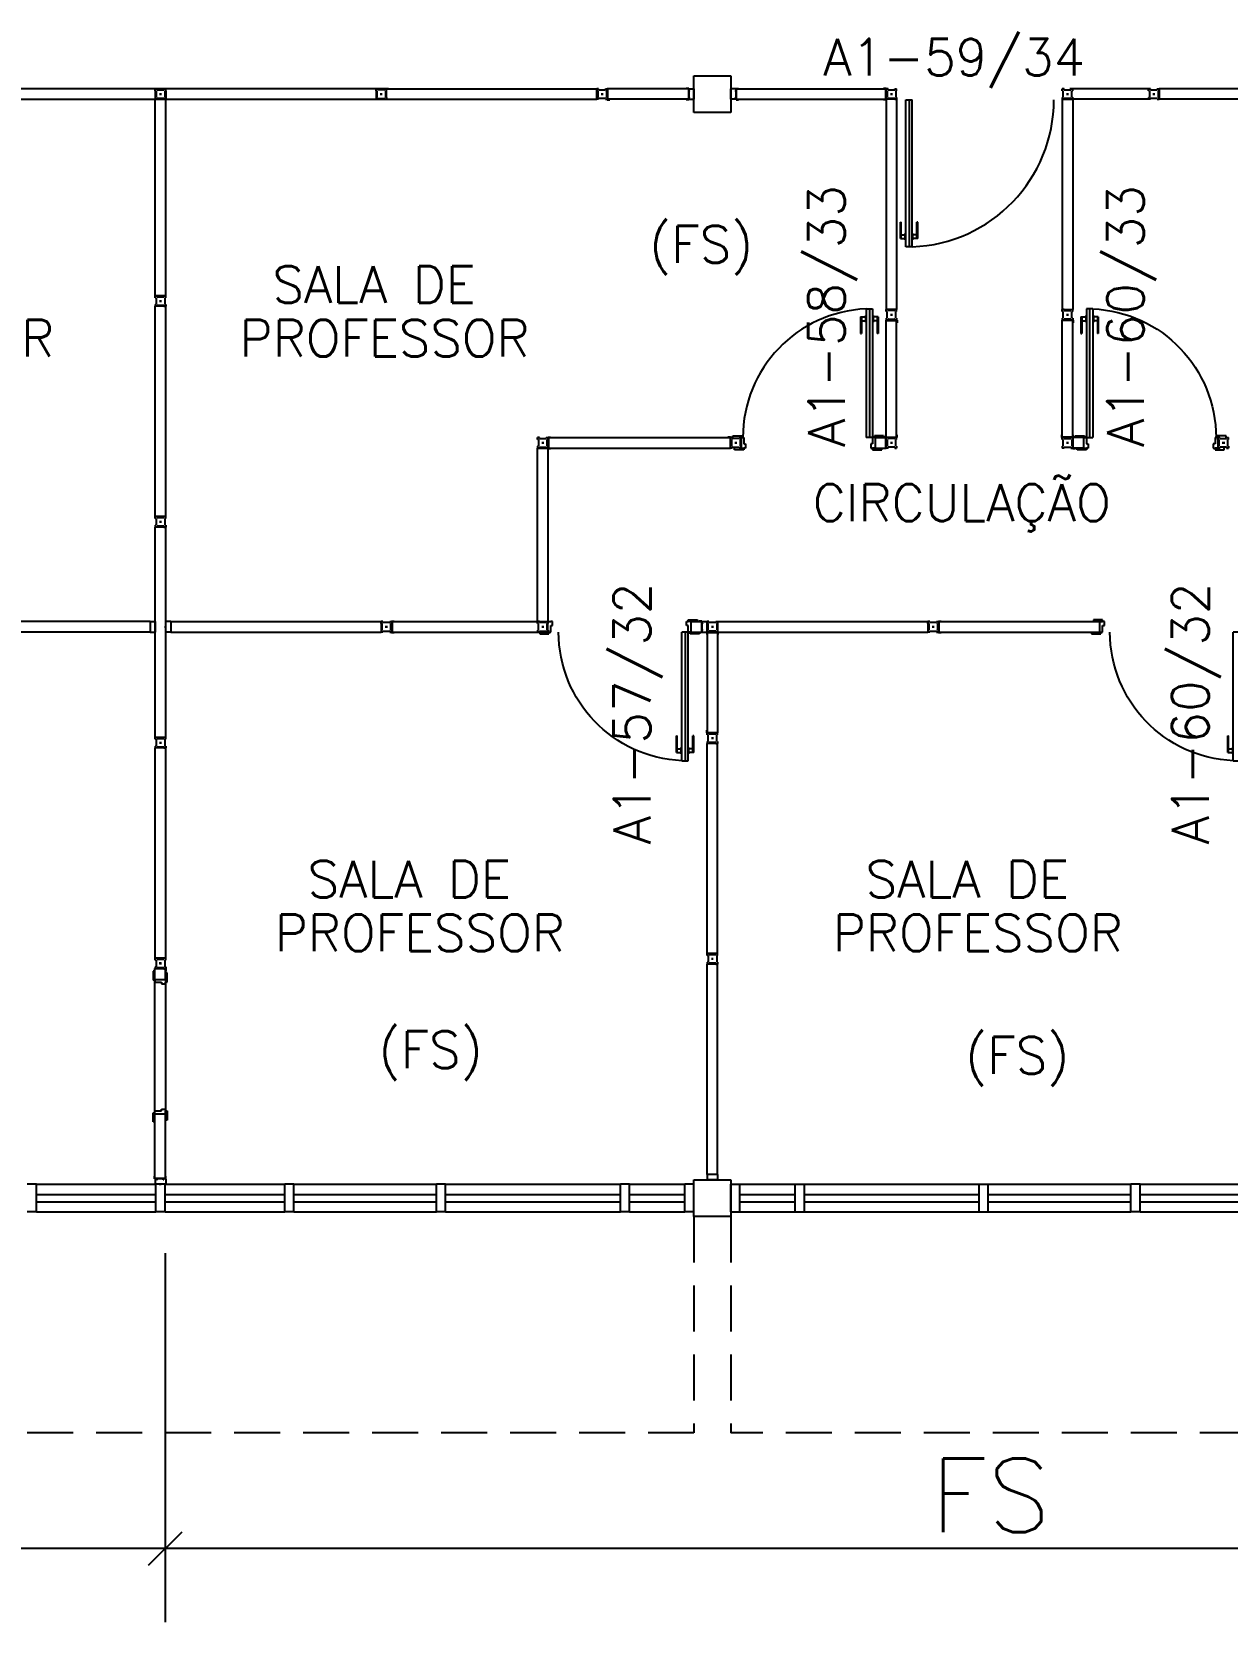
# Model space of a CAD drawing. Header units: millimetres. Extents: x 4436 to 4619, y 1272 to 1428.
# Drawn here: x 4489.32 to 4495.82, y 1297.49 to 1306.14 of the extents above; entities that cross this region are included whole.
import ezdxf

# ---------------------------------------------------------------- set-up
doc = ezdxf.new("R2010")
doc.units = ezdxf.units.MM
doc.linetypes.add('HIDDEN', pattern=[0.375, 0.25, -0.125])
for name, color, linetype in [('ALV', 2, 'Continuous'), ('DIV', 2, 'Continuous'), ('DIV2', 2, 'Continuous'), ('DIVC', 2, 'Continuous'), ('ENDEREÇO', 2, 'Continuous'), ('ESTR', 3, 'Continuous'), ('JANELA', 1, 'Continuous'), ('MACANETA', 2, 'Continuous'), ('PORTA', 2, 'Continuous'), ('PROJ', 1, 'HIDDEN'), ('TEXTO', 2, 'Continuous'), ('TXT CENTRO DE CUSTO', 2, 'Continuous')]:
    doc.layers.add(name, color=color, linetype=linetype)
doc.styles.add('1-200', font='simplex.shx', dxfattribs={"height": 0.4})
doc.styles.add('UNB1-100', font='simplex.shx', dxfattribs={"height": 0.2})
doc.dimstyles.new('1-200', dxfattribs={"dimtxt": 0.4, "dimasz": 0.18, "dimexe": 0.4, "dimexo": 0.2, "dimgap": 0.09, "dimtad": 1, "dimdec": 4, "dimzin": 0, "dimdsep": 46, "dimtxsty": '1-200', "dimblk": 'OBLIQUE', "dimcen": 0.09, "dimclrd": 1, "dimclre": 1, "dimclrt": 256, "dimadec": 0, "dimazin": 0, "dimtfac": 1, "dimtdec": 4, "dimtix": 1, "dimtofl": 0, "dimtmove": 0, "dimatfit": 3, "dimldrblk": 'OBLIQUE', "dimfxl": 0.18, "dimtolj": 1, "dimtzin": 0, "dimarcsym": 0})

# ---------------------------------------------------------------- blocks, each defined once
blk = doc.blocks.new('DOOR80')
at = {"layer": 'MACANETA', "color": 1}
for p, q in [((-0.015, -0.665), (-0.01, -0.665)), ((-0.015, -0.755), (-0.015, -0.665)), ((-0.01, -0.755), (-0.01, -0.665)), ((0.08, -0.665), (0.075, -0.665)), ((0.075, -0.755), (0.075, -0.665)), ((0.08, -0.755), (0.08, -0.665)), ((-0.015, -0.755), (0.012, -0.755)), ((-0.01, -0.735), (0.012, -0.735)), ((0.012, -0.7625), (0.012, -0.7275)), ((0.012, -0.7275), (0.015, -0.7275)), ((0.012, -0.7625), (0.015, -0.7625)), ((0.053, -0.7275), (0.05, -0.7275)), ((0.053, -0.7625), (0.05, -0.7625)), ((0.053, -0.7625), (0.053, -0.7275)), ((0.075, -0.735), (0.053, -0.735)), ((0.08, -0.755), (0.053, -0.755))]:
    blk.add_line(p, q, dxfattribs=at)
at = {"layer": 'PORTA'}
for p, q in [((0.015, -0.8), (0.015, 0)), ((0.015, 0), (0.05, 0)), ((0.05, -0.8), (0.05, 0)), ((0.05, -0.8), (0.015, -0.8))]:
    blk.add_line(p, q, dxfattribs=at)
at = {"layer": 'PORTA', "color": 1}
blk.add_arc((0.02, 0), 0.8, 272.14911, 0, dxfattribs=at)
blk = doc.blocks.new('DIV123')
for p, q in [((0.0051, 1.125), (-0.0051, 1.125)), ((0, 1.1199), (0, 1.1301)), ((-0.0285, 0.0285), (-0.0285, 1.0965)), ((0.0285, 1.0965), (-0.0285, 1.0965)), ((0.0285, 0.0285), (0.0285, 1.0965)), ((0.0285, 0.0285), (-0.0285, 0.0285)), ((0.0051, 0), (-0.0051, 0)), ((0, -0.0051), (0, 0.0051))]:
    blk.add_line(p, q)
blk = doc.blocks.new('DIV12')
for p, q in [((-0.0051, 0), (0.0051, 0)), ((0, -0.0051), (0, 0.0051)), ((0.0285, 0.0285), (1.1715, 0.0285)), ((0.0285, -0.0285), (0.0285, 0.0285)), ((1.1715, -0.0285), (1.1715, 0.0285)), ((1.1949, 0), (1.2051, 0)), ((1.2, -0.0051), (1.2, 0.0051)), ((0.0285, -0.0285), (1.1715, -0.0285))]:
    blk.add_line(p, q)
blk = doc.blocks.new('DOOR70')
at = {"layer": 'MACANETA', "color": 1}
for p, q in [((-0.015, -0.565), (-0.01, -0.565)), ((-0.015, -0.655), (-0.015, -0.565)), ((-0.01, -0.655), (-0.01, -0.565)), ((0.08, -0.565), (0.075, -0.565)), ((0.075, -0.655), (0.075, -0.565)), ((0.08, -0.655), (0.08, -0.565)), ((-0.015, -0.655), (0.012, -0.655)), ((-0.01, -0.635), (0.012, -0.635)), ((0.012, -0.6625), (0.012, -0.6275)), ((0.012, -0.6275), (0.015, -0.6275)), ((0.012, -0.6625), (0.015, -0.6625)), ((0.053, -0.6275), (0.05, -0.6275)), ((0.053, -0.6625), (0.05, -0.6625)), ((0.053, -0.6625), (0.053, -0.6275)), ((0.075, -0.635), (0.053, -0.635)), ((0.08, -0.655), (0.053, -0.655))]:
    blk.add_line(p, q, dxfattribs=at)
at = {"layer": 'PORTA'}
for p, q in [((0.015, -0.7), (0.015, 0)), ((0.015, 0), (0.05, 0)), ((0.05, -0.7), (0.05, 0)), ((0.05, -0.7), (0.015, -0.7))]:
    blk.add_line(p, q, dxfattribs=at)
at = {"layer": 'PORTA', "color": 1}
blk.add_arc((0.02, 0), 0.7, 272.4563, 0, dxfattribs=at)
blk = doc.blocks.new('IMTT')
for p, q in [((-0.0049, 0), (0.0049, 0)), ((0.0285, 0.0285), (0, 0.0285)), ((0, -0.0285), (0, 0.0285)), ((0.0285, -0.0285), (0, -0.0285))]:
    blk.add_line(p, q)
blk = doc.blocks.new('MTT')
for p, q in [((-0.0285, 0.0185), (-0.0285, 0.0285)), ((-0.0185, 0.0285), (-0.0285, 0.0285)), ((-0.0235, 0.0185), (-0.0285, 0.0185)), ((-0.0235, 0.0185), (-0.0235, -0.0185)), ((-0.0185, 0.0235), (-0.0185, 0.0285)), ((-0.0185, 0.0235), (0.0185, 0.0235)), ((-0.0049, 0), (0.0049, 0)), ((0, -0.0049), (0, 0.0049)), ((0.0185, 0.0235), (0.0185, 0.0285)), ((0.0185, 0.0285), (0.0285, 0.0285)), ((0.0235, 0.0185), (0.0285, 0.0185)), ((0.0235, 0.0185), (0.0235, -0.0185)), ((0.0285, 0.0185), (0.0285, 0.0285)), ((-0.0285, -0.0185), (-0.0235, -0.0185)), ((-0.0285, -0.0185), (-0.0285, -0.0285)), ((-0.0185, -0.0285), (-0.0285, -0.0285)), ((0.0185, -0.0235), (-0.0185, -0.0235)), ((-0.0185, -0.0235), (-0.0185, -0.0285)), ((0.0185, -0.0235), (0.0185, -0.0285)), ((0.0185, -0.0285), (0.0285, -0.0285)), ((0.0285, -0.0185), (0.0235, -0.0185)), ((0.0285, -0.0185), (0.0285, -0.0285))]:
    blk.add_line(p, q)
blk = doc.blocks.new('DIV10')
for p, q in [((-0.0051, 0), (0.0051, 0)), ((0, -0.0051), (0, 0.0051)), ((0.0285, 0.0285), (0.9715, 0.0285)), ((0.0285, -0.0285), (0.0285, 0.0285)), ((0.9715, -0.0285), (0.9715, 0.0285)), ((0.9949, 0), (1.0051, 0)), ((1, -0.0051), (1, 0.0051)), ((0.0285, -0.0285), (0.9715, -0.0285))]:
    blk.add_line(p, q)
blk = doc.blocks.new('DIV6')
for p, q in [((0.0051, 0), (-0.0051, 0)), ((0, 0.0051), (0, -0.0051)), ((0.5715, 0.0285), (0.0285, 0.0285)), ((0.0285, 0.0285), (0.0285, -0.0285)), ((0.5715, 0.0285), (0.5715, -0.0285)), ((0.5949, 0), (0.6051, 0)), ((0.6, 0.0051), (0.6, -0.0051)), ((0.5715, -0.0285), (0.0285, -0.0285))]:
    blk.add_line(p, q)
blk = doc.blocks.new('_Oblique')
at = {"color": 0, "linetype": 'ByBlock', "lineweight": -2}
blk.add_line((-0.5, -0.5), (0.5, 0.5), dxfattribs=at)
blk = doc.blocks.new('*D65')
at = {"layer": 'DEFPOINTS', "color": 0, "transparency": 16777216}
for p in [(4490.0494, 1299.6984), (4499.0244, 1299.6984), (4490.0494, 1297.8937)]:
    blk.add_point(p, dxfattribs=at)
at = {"layer": 'TXT CENTRO DE CUSTO', "color": 1, "lineweight": -2, "transparency": 16777216}
for p, q in [((4490.0494, 1299.4984), (4490.0494, 1297.4937)), ((4499.0244, 1299.4984), (4499.0244, 1297.4937)), ((4499.0244, 1297.8937), (4490.0494, 1297.8937))]:
    blk.add_line(p, q, dxfattribs=at)
at = {"layer": 'TXT CENTRO DE CUSTO', "color": 1, "lineweight": -2, "transparency": 16777216, "xscale": 0.18, "yscale": 0.18, "zscale": 0.18, "rotation": 180}
blk.add_blockref('_Oblique', (4490.0494, 1297.8937), dxfattribs=at)
at = {"layer": 'TXT CENTRO DE CUSTO', "color": 1, "lineweight": -2, "transparency": 16777216, "xscale": 0.18, "yscale": 0.18, "zscale": 0.18}
blk.add_blockref('_Oblique', (4499.0244, 1297.8937), dxfattribs=at)
at = {"layer": 'TXT CENTRO DE CUSTO', "transparency": 16777216, "insert": (4494.5369, 1298.1837), "char_height": 0.4, "attachment_point": 5, "style": '1-200'}
blk.add_mtext('\\A1;FS', dxfattribs=at)
blk = doc.blocks.new('*D66')
at = {"layer": 'DEFPOINTS', "color": 0, "transparency": 16777216}
for p in [(4480.9244, 1299.6984), (4490.0494, 1299.6984), (4480.9244, 1297.8937)]:
    blk.add_point(p, dxfattribs=at)
at = {"layer": 'TXT CENTRO DE CUSTO', "color": 1, "lineweight": -2, "transparency": 16777216}
for p, q in [((4480.9244, 1299.4984), (4480.9244, 1297.4937)), ((4490.0494, 1299.4984), (4490.0494, 1297.4937)), ((4490.0494, 1297.8937), (4480.9244, 1297.8937))]:
    blk.add_line(p, q, dxfattribs=at)
at = {"layer": 'TXT CENTRO DE CUSTO', "color": 1, "lineweight": -2, "transparency": 16777216, "xscale": 0.18, "yscale": 0.18, "zscale": 0.18, "rotation": 180}
blk.add_blockref('_Oblique', (4480.9244, 1297.8937), dxfattribs=at)
at = {"layer": 'TXT CENTRO DE CUSTO', "color": 1, "lineweight": -2, "transparency": 16777216, "xscale": 0.18, "yscale": 0.18, "zscale": 0.18}
blk.add_blockref('_Oblique', (4490.0494, 1297.8937), dxfattribs=at)
at = {"layer": 'TXT CENTRO DE CUSTO', "transparency": 16777216, "insert": (4485.4869, 1298.1837), "char_height": 0.4, "attachment_point": 5, "style": '1-200'}
blk.add_mtext('\\A1;FM', dxfattribs=at)

msp = doc.modelspace()

# ---------------------------------------------------------------- linework, layer by layer
at = {"layer": 'ALV'}
for p, q in [((4489.34941, 1299.87345), (4489.29941, 1299.87345)), ((4489.34941, 1299.72345), (4489.34941, 1299.87345)), ((4490.04941, 1299.87345), (4489.99941, 1299.87345)), ((4489.99941, 1299.72345), (4489.99941, 1299.87345)), ((4490.04941, 1299.72345), (4490.04941, 1299.87345)), ((4490.69941, 1299.72345), (4490.69941, 1299.87345)), ((4490.74941, 1299.87345), (4490.69941, 1299.87345)), ((4490.74941, 1299.72345), (4490.74941, 1299.87345)), ((4491.52441, 1299.72345), (4491.52441, 1299.87345)), ((4491.57441, 1299.87345), (4491.52441, 1299.87345)), ((4491.57441, 1299.72345), (4491.57441, 1299.87345)), ((4492.57441, 1299.87345), (4492.52441, 1299.87345)), ((4492.52441, 1299.72345), (4492.52441, 1299.87345)), ((4492.57441, 1299.72345), (4492.57441, 1299.87345)), ((4492.92441, 1299.87345), (4492.87441, 1299.87345)), ((4492.87441, 1299.72345), (4492.87441, 1299.87345)), ((4492.92441, 1299.72345), (4492.92441, 1299.87345)), ((4493.12441, 1299.72345), (4493.12441, 1299.87345)), ((4493.12441, 1299.87345), (4493.17441, 1299.87345)), ((4493.17441, 1299.72345), (4493.17441, 1299.87345)), ((4493.47441, 1299.72345), (4493.47441, 1299.87345)), ((4493.47441, 1299.87345), (4493.52441, 1299.87345)), ((4493.52441, 1299.72345), (4493.52441, 1299.87345)), ((4494.47441, 1299.87345), (4494.52441, 1299.87345)), ((4494.47441, 1299.72345), (4494.47441, 1299.87345)), ((4494.52441, 1299.72345), (4494.52441, 1299.87345)), ((4495.29941, 1299.72345), (4495.29941, 1299.87345)), ((4495.34941, 1299.87345), (4495.29941, 1299.87345)), ((4495.34941, 1299.72345), (4495.34941, 1299.87345)), ((4489.34941, 1299.72345), (4489.29941, 1299.72345)), ((4490.04941, 1299.72345), (4489.99941, 1299.72345)), ((4490.74941, 1299.72345), (4490.69941, 1299.72345)), ((4491.57441, 1299.72345), (4491.52441, 1299.72345)), ((4492.57441, 1299.72345), (4492.52441, 1299.72345)), ((4492.92441, 1299.72345), (4492.87441, 1299.72345)), ((4493.12441, 1299.72345), (4493.17441, 1299.72345)), ((4493.47441, 1299.72345), (4493.52441, 1299.72345)), ((4494.47441, 1299.72345), (4494.52441, 1299.72345)), ((4495.34941, 1299.72345), (4495.29941, 1299.72345))]:
    msp.add_line(p, q, dxfattribs=at)
at = {"layer": 'DIV'}
for p, q in [((4494.09378, 1305.76795), (4494.09378, 1304.96794)), ((4493.87774, 1304.63197), (4493.87774, 1303.93197)), ((4495.07498, 1304.63197), (4495.07498, 1303.93197)), ((4492.87603, 1302.87495), (4492.87603, 1302.17494)), ((4490.02744, 1299.87467), (4490.01724, 1299.87467)), ((4490.02234, 1299.86957), (4490.02234, 1299.87977))]:
    msp.add_line(p, q, dxfattribs=at)
at = {"layer": 'DIV2'}
for p, q in [((4488.78153, 1305.82895), (4491.26351, 1305.82895)), ((4489.99591, 1305.81695), (4489.99591, 1305.77995)), ((4490.05291, 1305.81695), (4490.05291, 1305.77995)), ((4491.19591, 1305.81695), (4491.19591, 1305.77995)), ((4492.44791, 1305.81495), (4492.44791, 1305.81695)), ((4492.44791, 1305.81695), (4492.45291, 1305.81695)), ((4492.45291, 1305.82895), (4492.45291, 1305.81695)), ((4492.45291, 1305.82895), (4492.4673, 1305.82895)), ((4492.89391, 1305.82695), (4492.45491, 1305.82695)), ((4492.45491, 1305.82695), (4492.45491, 1305.76995)), ((4492.4673, 1305.82695), (4492.4673, 1305.82895)), ((4492.88153, 1305.82695), (4492.88153, 1305.82895)), ((4492.89591, 1305.82895), (4492.88153, 1305.82895)), ((4492.89391, 1305.82695), (4492.89391, 1305.76995)), ((4492.89591, 1305.82895), (4492.89591, 1305.81695)), ((4492.90091, 1305.81695), (4492.89591, 1305.81695)), ((4492.90091, 1305.81495), (4492.90091, 1305.81695)), ((4493.14791, 1305.81695), (4493.15291, 1305.81695)), ((4493.14791, 1305.81695), (4493.14791, 1305.81495)), ((4493.15291, 1305.82895), (4493.1673, 1305.82895)), ((4493.15291, 1305.81695), (4493.15291, 1305.82895)), ((4493.15491, 1305.76995), (4493.15491, 1305.82695)), ((4493.15491, 1305.82695), (4493.96691, 1305.82695)), ((4493.1673, 1305.82895), (4493.1673, 1305.82695)), ((4493.96891, 1305.82895), (4493.95453, 1305.82895)), ((4493.95453, 1305.82895), (4493.95453, 1305.82695)), ((4493.96691, 1305.76995), (4493.96691, 1305.82695)), ((4493.96891, 1305.81695), (4493.96891, 1305.82895)), ((4493.97391, 1305.81695), (4493.96891, 1305.81695)), ((4493.97391, 1305.81695), (4493.97391, 1305.81495)), ((4495.39591, 1305.82695), (4494.96763, 1305.82695)), ((4488.79391, 1305.76995), (4491.30036, 1305.76995)), ((4490.02951, 1305.79845), (4490.01931, 1305.79845)), ((4490.02441, 1305.80355), (4490.02441, 1305.79335)), ((4491.22951, 1305.79845), (4491.21931, 1305.79845)), ((4491.22441, 1305.80355), (4491.22441, 1305.79335)), ((4492.42951, 1305.79845), (4492.41931, 1305.79845)), ((4492.42441, 1305.80355), (4492.42441, 1305.79335)), ((4492.44791, 1305.81495), (4492.45291, 1305.81495)), ((4492.44791, 1305.77995), (4492.44791, 1305.78195)), ((4492.44791, 1305.78195), (4492.45291, 1305.78195)), ((4492.44791, 1305.77995), (4492.45291, 1305.77995)), ((4492.45291, 1305.81495), (4492.45291, 1305.78195)), ((4492.45291, 1305.77995), (4492.45291, 1305.76795)), ((4492.45291, 1305.76795), (4492.4673, 1305.76795)), ((4492.89391, 1305.76995), (4492.45491, 1305.76995)), ((4492.4673, 1305.76795), (4492.4673, 1305.76995)), ((4492.88153, 1305.76795), (4492.88153, 1305.76995)), ((4492.89591, 1305.76795), (4492.88153, 1305.76795)), ((4492.89591, 1305.81495), (4492.89591, 1305.78195)), ((4492.90091, 1305.81495), (4492.89591, 1305.81495)), ((4492.90091, 1305.78195), (4492.89591, 1305.78195)), ((4492.89591, 1305.77995), (4492.89591, 1305.76795)), ((4492.90091, 1305.77995), (4492.89591, 1305.77995)), ((4492.90091, 1305.77995), (4492.90091, 1305.78195)), ((4492.91931, 1305.79845), (4492.92951, 1305.79845)), ((4492.92441, 1305.80355), (4492.92441, 1305.79335)), ((4493.11931, 1305.79845), (4493.12951, 1305.79845)), ((4493.12441, 1305.79335), (4493.12441, 1305.80355)), ((4493.14791, 1305.81495), (4493.15291, 1305.81495)), ((4493.14791, 1305.78195), (4493.15291, 1305.78195)), ((4493.14791, 1305.78195), (4493.14791, 1305.77995)), ((4493.14791, 1305.77995), (4493.15291, 1305.77995)), ((4493.15291, 1305.78195), (4493.15291, 1305.81495)), ((4493.15291, 1305.76795), (4493.15291, 1305.77995)), ((4493.15291, 1305.76795), (4493.1673, 1305.76795)), ((4493.15491, 1305.76995), (4493.96691, 1305.76995)), ((4493.1673, 1305.76995), (4493.1673, 1305.76795)), ((4493.95453, 1305.76995), (4493.95453, 1305.76795)), ((4493.96891, 1305.76795), (4493.95453, 1305.76795)), ((4493.96891, 1305.78195), (4493.96891, 1305.81495)), ((4493.97391, 1305.81495), (4493.96891, 1305.81495)), ((4493.97391, 1305.78195), (4493.96891, 1305.78195)), ((4493.96891, 1305.76795), (4493.96891, 1305.77995)), ((4493.97391, 1305.77995), (4493.96891, 1305.77995)), ((4493.97391, 1305.78195), (4493.97391, 1305.77995)), ((4493.99231, 1305.79845), (4494.00251, 1305.79845)), ((4493.99231, 1305.79845), (4494.00251, 1305.79845)), ((4493.99741, 1305.79335), (4493.99741, 1305.80355)), ((4493.99741, 1305.79335), (4493.99741, 1305.80355)), ((4495.39591, 1305.76995), (4494.97174, 1305.76995)), ((4493.96724, 1304.56995), (4493.97924, 1304.56995)), ((4493.96724, 1304.56995), (4493.96724, 1304.55557)), ((4493.96924, 1304.55557), (4493.96724, 1304.55557)), ((4493.96924, 1303.93395), (4493.96924, 1304.56795)), ((4493.96924, 1304.56795), (4494.02624, 1304.56795)), ((4493.98124, 1304.57495), (4493.97924, 1304.57495)), ((4493.97924, 1304.57495), (4493.97924, 1304.56995)), ((4493.98124, 1304.57495), (4493.98124, 1304.56995)), ((4493.98124, 1304.56995), (4494.01424, 1304.56995)), ((4493.99264, 1304.59845), (4494.00284, 1304.59845)), ((4493.99774, 1304.59335), (4493.99774, 1304.60355)), ((4494.01624, 1304.57495), (4494.01424, 1304.57495)), ((4494.01424, 1304.57495), (4494.01424, 1304.56995)), ((4494.01624, 1304.57495), (4494.01624, 1304.56995)), ((4494.01624, 1304.56995), (4494.02824, 1304.56995)), ((4494.02624, 1303.93395), (4494.02624, 1304.56795)), ((4494.02824, 1304.55557), (4494.02624, 1304.55557)), ((4494.02824, 1304.56995), (4494.02824, 1304.55557)), ((4494.92448, 1304.56995), (4494.92448, 1304.55557)), ((4494.93648, 1304.56995), (4494.92448, 1304.56995)), ((4494.92448, 1304.55557), (4494.92648, 1304.55557)), ((4494.92648, 1303.93395), (4494.92648, 1304.56795)), ((4494.98348, 1304.56795), (4494.92648, 1304.56795)), ((4494.93648, 1304.57495), (4494.93648, 1304.56995)), ((4494.93648, 1304.57495), (4494.93848, 1304.57495)), ((4494.93848, 1304.57495), (4494.93848, 1304.56995)), ((4494.97148, 1304.56995), (4494.93848, 1304.56995)), ((4494.96008, 1304.59845), (4494.94988, 1304.59845)), ((4494.95498, 1304.59335), (4494.95498, 1304.60355)), ((4494.97148, 1304.57495), (4494.97148, 1304.56995)), ((4494.97148, 1304.57495), (4494.97348, 1304.57495)), ((4494.97348, 1304.57495), (4494.97348, 1304.56995)), ((4494.98548, 1304.56995), (4494.97348, 1304.56995)), ((4494.98348, 1303.93395), (4494.98348, 1304.56795)), ((4494.98348, 1304.55557), (4494.98548, 1304.55557)), ((4494.98548, 1304.56995), (4494.98548, 1304.55557)), ((4492.12579, 1303.91997), (4492.12579, 1303.92197)), ((4492.12579, 1303.92197), (4492.13079, 1303.92197)), ((4492.12579, 1303.91997), (4492.13079, 1303.91997)), ((4492.13079, 1303.93397), (4492.13079, 1303.92197)), ((4492.13079, 1303.93397), (4492.14517, 1303.93397)), ((4492.13079, 1303.91997), (4492.13079, 1303.88697)), ((4492.13279, 1303.93197), (4493.12079, 1303.93197)), ((4492.13279, 1303.93197), (4492.13279, 1303.87497)), ((4492.14517, 1303.93197), (4492.14517, 1303.93397)), ((4493.1084, 1303.93197), (4493.1084, 1303.93397)), ((4493.12279, 1303.93397), (4493.1084, 1303.93397)), ((4493.12079, 1303.93197), (4493.12079, 1303.87497)), ((4493.12279, 1303.93397), (4493.12279, 1303.92197)), ((4493.12779, 1303.92197), (4493.12279, 1303.92197)), ((4493.12279, 1303.91997), (4493.12279, 1303.88697)), ((4493.12779, 1303.91997), (4493.12279, 1303.91997)), ((4493.12779, 1303.91997), (4493.12779, 1303.92197)), ((4493.13524, 1303.94197), (4493.18524, 1303.94197)), ((4493.13524, 1303.93197), (4493.13524, 1303.94197)), ((4493.18024, 1303.93197), (4493.18024, 1303.87497)), ((4493.18024, 1303.93197), (4493.18524, 1303.93197)), ((4493.18524, 1303.94197), (4493.18524, 1303.93197)), ((4493.18524, 1303.93197), (4493.19524, 1303.93197)), ((4493.19524, 1303.93197), (4493.19524, 1303.89697)), ((4493.89524, 1303.93197), (4493.89524, 1303.89697)), ((4493.90524, 1303.93197), (4493.89524, 1303.93197)), ((4493.95524, 1303.94197), (4493.90524, 1303.94197)), ((4493.90524, 1303.94197), (4493.90524, 1303.93197)), ((4493.91024, 1303.93197), (4493.90524, 1303.93197)), ((4493.91024, 1303.93197), (4493.91024, 1303.87497)), ((4493.91024, 1303.93197), (4493.96724, 1303.93197)), ((4493.96924, 1303.93397), (4493.95485, 1303.93397)), ((4493.95485, 1303.93397), (4493.95485, 1303.93197)), ((4493.95524, 1303.93197), (4493.95524, 1303.94197)), ((4493.96924, 1303.94633), (4493.96724, 1303.94633)), ((4493.96724, 1303.93195), (4493.96724, 1303.94633)), ((4493.96724, 1303.87497), (4493.96724, 1303.93197)), ((4493.96724, 1303.93195), (4493.97924, 1303.93195)), ((4493.96924, 1303.92197), (4493.96924, 1303.93397)), ((4493.96924, 1303.93395), (4494.02624, 1303.93395)), ((4493.97424, 1303.92197), (4493.96924, 1303.92197)), ((4493.96924, 1303.88697), (4493.96924, 1303.91997)), ((4493.97424, 1303.91997), (4493.96924, 1303.91997)), ((4493.97424, 1303.92197), (4493.97424, 1303.91997)), ((4493.97924, 1303.92695), (4493.97924, 1303.93195)), ((4493.98124, 1303.92695), (4493.97924, 1303.92695)), ((4493.98124, 1303.92695), (4493.98124, 1303.93195)), ((4493.98124, 1303.93195), (4494.01424, 1303.93195)), ((4494.01424, 1303.92695), (4494.01424, 1303.93195)), ((4494.01624, 1303.92695), (4494.01424, 1303.92695)), ((4494.01624, 1303.92695), (4494.01624, 1303.93195)), ((4494.01624, 1303.93195), (4494.02824, 1303.93195)), ((4494.02824, 1303.94633), (4494.02624, 1303.94633)), ((4494.02824, 1303.93195), (4494.02824, 1303.94633)), ((4494.92448, 1303.94633), (4494.92648, 1303.94633)), ((4494.92448, 1303.93195), (4494.92448, 1303.94633)), ((4494.93648, 1303.93195), (4494.92448, 1303.93195)), ((4494.98348, 1303.93395), (4494.92648, 1303.93395)), ((4494.93648, 1303.92695), (4494.93648, 1303.93195)), ((4494.93648, 1303.92695), (4494.93848, 1303.92695)), ((4494.97148, 1303.93195), (4494.93848, 1303.93195)), ((4494.93848, 1303.92695), (4494.93848, 1303.93195)), ((4494.97148, 1303.92695), (4494.97148, 1303.93195)), ((4494.97148, 1303.92695), (4494.97348, 1303.92695)), ((4494.98548, 1303.93195), (4494.97348, 1303.93195)), ((4494.97348, 1303.92695), (4494.97348, 1303.93195)), ((4494.97848, 1303.92197), (4494.98348, 1303.92197)), ((4494.97848, 1303.92197), (4494.97848, 1303.91997)), ((4494.97848, 1303.91997), (4494.98348, 1303.91997)), ((4494.98348, 1303.94633), (4494.98548, 1303.94633)), ((4494.98348, 1303.93397), (4494.99786, 1303.93397)), ((4494.98348, 1303.92197), (4494.98348, 1303.93397)), ((4494.98348, 1303.88697), (4494.98348, 1303.91997)), ((4494.98548, 1303.93195), (4494.98548, 1303.94633)), ((4495.04248, 1303.93197), (4494.98548, 1303.93197)), ((4494.98548, 1303.87497), (4494.98548, 1303.93197)), ((4494.99748, 1303.94197), (4495.04748, 1303.94197)), ((4494.99748, 1303.93197), (4494.99748, 1303.94197)), ((4494.99786, 1303.93397), (4494.99786, 1303.93197)), ((4495.04248, 1303.93197), (4495.04748, 1303.93197)), ((4495.04248, 1303.93197), (4495.04248, 1303.87497)), ((4495.04748, 1303.94197), (4495.04748, 1303.93197)), ((4495.04748, 1303.93197), (4495.05748, 1303.93197)), ((4495.05748, 1303.93197), (4495.05748, 1303.89697)), ((4495.75748, 1303.93197), (4495.75748, 1303.89697)), ((4495.76748, 1303.93197), (4495.75748, 1303.93197)), ((4495.81748, 1303.94197), (4495.76748, 1303.94197)), ((4495.76748, 1303.94197), (4495.76748, 1303.93197)), ((4495.77248, 1303.93197), (4495.76748, 1303.93197)), ((4495.77248, 1303.93197), (4495.77248, 1303.87497)), ((4495.81748, 1303.93197), (4495.81748, 1303.94197)), ((4492.09719, 1303.90347), (4492.10739, 1303.90347)), ((4492.10229, 1303.90857), (4492.10229, 1303.89837)), ((4492.12579, 1303.88497), (4492.12579, 1303.88697)), ((4492.12579, 1303.88697), (4492.13079, 1303.88697)), ((4492.12579, 1303.88497), (4492.13079, 1303.88497)), ((4492.13079, 1303.88497), (4492.13079, 1303.87297)), ((4492.13079, 1303.87297), (4492.14517, 1303.87297)), ((4492.13279, 1303.87497), (4493.12079, 1303.87497)), ((4492.14517, 1303.87297), (4492.14517, 1303.87497)), ((4493.1084, 1303.87297), (4493.1084, 1303.87497)), ((4493.12279, 1303.87297), (4493.1084, 1303.87297)), ((4493.12779, 1303.88697), (4493.12279, 1303.88697)), ((4493.12279, 1303.88497), (4493.12279, 1303.87297)), ((4493.12779, 1303.88497), (4493.12279, 1303.88497)), ((4493.12779, 1303.88497), (4493.12779, 1303.88697)), ((4493.14524, 1303.86497), (4493.14524, 1303.87497)), ((4493.19524, 1303.86497), (4493.14524, 1303.86497)), ((4493.14619, 1303.90347), (4493.15639, 1303.90347)), ((4493.15129, 1303.90857), (4493.15129, 1303.89837)), ((4493.18024, 1303.87497), (4493.19524, 1303.87497)), ((4493.19524, 1303.89697), (4493.20524, 1303.89697)), ((4493.20524, 1303.87497), (4493.19524, 1303.87497)), ((4493.19524, 1303.87497), (4493.19524, 1303.86497)), ((4493.20524, 1303.89697), (4493.20524, 1303.87497)), ((4493.89524, 1303.89697), (4493.88524, 1303.89697)), ((4493.88524, 1303.89697), (4493.88524, 1303.87497)), ((4493.88524, 1303.87497), (4493.89524, 1303.87497)), ((4493.89524, 1303.87497), (4493.89524, 1303.86497)), ((4493.91024, 1303.87497), (4493.89524, 1303.87497)), ((4493.89524, 1303.86497), (4493.94524, 1303.86497)), ((4493.91024, 1303.87497), (4493.96724, 1303.87497)), ((4493.94524, 1303.86497), (4493.94524, 1303.87497)), ((4493.95485, 1303.87497), (4493.95485, 1303.87297)), ((4493.96924, 1303.87297), (4493.95485, 1303.87297)), ((4493.97424, 1303.88697), (4493.96924, 1303.88697)), ((4493.96924, 1303.87297), (4493.96924, 1303.88497)), ((4493.97424, 1303.88497), (4493.96924, 1303.88497)), ((4493.97424, 1303.88697), (4493.97424, 1303.88497)), ((4493.99264, 1303.90347), (4494.00284, 1303.90347)), ((4493.99264, 1303.90345), (4494.00284, 1303.90345)), ((4493.99774, 1303.89837), (4493.99774, 1303.90857)), ((4493.99774, 1303.90855), (4493.99774, 1303.89835)), ((4494.96008, 1303.90347), (4494.94988, 1303.90347)), ((4494.96008, 1303.90345), (4494.94988, 1303.90345)), ((4494.95498, 1303.89837), (4494.95498, 1303.90857)), ((4494.95498, 1303.90855), (4494.95498, 1303.89835)), ((4494.97848, 1303.88697), (4494.98348, 1303.88697)), ((4494.97848, 1303.88697), (4494.97848, 1303.88497)), ((4494.97848, 1303.88497), (4494.98348, 1303.88497)), ((4494.98348, 1303.87297), (4494.98348, 1303.88497)), ((4494.98348, 1303.87297), (4494.99786, 1303.87297)), ((4495.04248, 1303.87497), (4494.98548, 1303.87497)), ((4494.99786, 1303.87497), (4494.99786, 1303.87297)), ((4495.00748, 1303.86497), (4495.00748, 1303.87497)), ((4495.05748, 1303.86497), (4495.00748, 1303.86497)), ((4495.04248, 1303.87497), (4495.05748, 1303.87497)), ((4495.05748, 1303.89697), (4495.06748, 1303.89697)), ((4495.05748, 1303.87497), (4495.05748, 1303.86497)), ((4495.06748, 1303.87497), (4495.05748, 1303.87497)), ((4495.06748, 1303.89697), (4495.06748, 1303.87497)), ((4495.74748, 1303.89697), (4495.74748, 1303.87497)), ((4495.75748, 1303.89697), (4495.74748, 1303.89697)), ((4495.74748, 1303.87497), (4495.75748, 1303.87497)), ((4495.77248, 1303.87497), (4495.75748, 1303.87497)), ((4495.75748, 1303.87497), (4495.75748, 1303.86497)), ((4495.75748, 1303.86497), (4495.80748, 1303.86497)), ((4495.80036, 1303.90347), (4495.81056, 1303.90347)), ((4495.80546, 1303.90857), (4495.80546, 1303.89837)), ((4495.80748, 1303.86497), (4495.80748, 1303.87497)), ((4491.24712, 1302.90345), (4491.25732, 1302.90345)), ((4491.25222, 1302.90855), (4491.25222, 1302.89835)), ((4491.27572, 1302.91995), (4491.27572, 1302.92195)), ((4491.27572, 1302.92195), (4491.28072, 1302.92195)), ((4491.27572, 1302.91995), (4491.28072, 1302.91995)), ((4491.27572, 1302.88495), (4491.27572, 1302.88695)), ((4491.27572, 1302.88695), (4491.28072, 1302.88695)), ((4491.27572, 1302.88495), (4491.28072, 1302.88495)), ((4491.28072, 1302.93395), (4491.28072, 1302.92195)), ((4491.28072, 1302.93395), (4491.2951, 1302.93395)), ((4491.28072, 1302.91995), (4491.28072, 1302.88695)), ((4491.28072, 1302.88495), (4491.28072, 1302.87295)), ((4491.28272, 1302.93195), (4492.13072, 1302.93195)), ((4491.28272, 1302.93195), (4491.28272, 1302.87495)), ((4491.2951, 1302.93195), (4491.2951, 1302.93395)), ((4492.13072, 1302.87495), (4492.13072, 1302.93195)), ((4492.13072, 1302.93195), (4492.14572, 1302.93195)), ((4492.15572, 1302.93195), (4492.14572, 1302.93195)), ((4492.14572, 1302.87495), (4492.14572, 1302.90995)), ((4492.14572, 1302.90995), (4492.15572, 1302.90995)), ((4492.15572, 1302.90995), (4492.15572, 1302.93195)), ((4492.88353, 1302.90995), (4492.88353, 1302.93195)), ((4492.88353, 1302.93195), (4492.89353, 1302.93195)), ((4492.89353, 1302.90995), (4492.88353, 1302.90995)), ((4492.89353, 1302.93195), (4492.89353, 1302.94195)), ((4492.89353, 1302.94195), (4492.94353, 1302.94195)), ((4492.90853, 1302.93195), (4492.89353, 1302.93195)), ((4492.89353, 1302.87495), (4492.89353, 1302.90995)), ((4492.90853, 1302.87495), (4492.90853, 1302.93195)), ((4492.90853, 1302.93195), (4492.96553, 1302.93195)), ((4492.94353, 1302.94195), (4492.94353, 1302.93195)), ((4492.96753, 1302.93395), (4492.95315, 1302.93395)), ((4492.95315, 1302.93195), (4492.95315, 1302.93395)), ((4492.96553, 1302.93195), (4492.96553, 1302.87495)), ((4492.96753, 1302.93395), (4492.96753, 1302.92195)), ((4492.97253, 1302.92195), (4492.96753, 1302.92195)), ((4492.97253, 1302.91995), (4492.96753, 1302.91995)), ((4492.96753, 1302.91995), (4492.96753, 1302.88695)), ((4492.97253, 1302.88695), (4492.96753, 1302.88695)), ((4492.97253, 1302.88495), (4492.96753, 1302.88495)), ((4492.96753, 1302.88495), (4492.96753, 1302.87295)), ((4492.97253, 1302.91995), (4492.97253, 1302.92195)), ((4492.97253, 1302.88495), (4492.97253, 1302.88695)), ((4492.99093, 1302.90345), (4493.00113, 1302.90345)), ((4492.99603, 1302.90855), (4492.99603, 1302.89835)), ((4493.00791, 1302.87995), (4493.00591, 1302.87995)), ((4493.00591, 1302.87995), (4493.00591, 1302.87495)), ((4493.00791, 1302.87995), (4493.00791, 1302.87495)), ((4493.01931, 1302.90345), (4493.02951, 1302.90345)), ((4493.02441, 1302.89835), (4493.02441, 1302.90855)), ((4493.04291, 1302.87995), (4493.04091, 1302.87995)), ((4493.04091, 1302.87995), (4493.04091, 1302.87495)), ((4493.04291, 1302.87995), (4493.04291, 1302.87495)), ((4494.2198, 1302.90345), (4494.23, 1302.90345)), ((4494.2249, 1302.90855), (4494.2249, 1302.89835)), ((4494.2484, 1302.91995), (4494.2484, 1302.92195)), ((4494.2484, 1302.92195), (4494.2534, 1302.92195)), ((4494.2484, 1302.91995), (4494.2534, 1302.91995)), ((4494.2484, 1302.88495), (4494.2484, 1302.88695)), ((4494.2484, 1302.88695), (4494.2534, 1302.88695)), ((4494.2484, 1302.88495), (4494.2534, 1302.88495)), ((4494.2534, 1302.93395), (4494.2534, 1302.92195)), ((4494.2534, 1302.93395), (4494.26778, 1302.93395)), ((4494.2534, 1302.91995), (4494.2534, 1302.88695)), ((4494.2534, 1302.88495), (4494.2534, 1302.87295)), ((4494.2554, 1302.93195), (4495.13069, 1302.93195)), ((4494.2554, 1302.93195), (4494.2554, 1302.87495)), ((4494.26778, 1302.93195), (4494.26778, 1302.93395)), ((4495.09569, 1302.94195), (4495.09569, 1302.93195)), ((4495.14569, 1302.94195), (4495.09569, 1302.94195)), ((4495.13069, 1302.93195), (4495.14569, 1302.93195)), ((4495.13069, 1302.87495), (4495.13069, 1302.93195)), ((4495.14569, 1302.93195), (4495.14569, 1302.94195)), ((4495.15569, 1302.93195), (4495.14569, 1302.93195)), ((4495.14569, 1302.90995), (4495.15569, 1302.90995)), ((4495.14569, 1302.87495), (4495.14569, 1302.90995)), ((4495.15569, 1302.90995), (4495.15569, 1302.93195)), ((4491.28072, 1302.87295), (4491.2951, 1302.87295)), ((4491.28272, 1302.87495), (4492.13072, 1302.87495)), ((4491.2951, 1302.87295), (4491.2951, 1302.87495)), ((4492.08572, 1302.87495), (4492.08572, 1302.86495)), ((4492.08572, 1302.86495), (4492.13572, 1302.86495)), ((4492.13072, 1302.87495), (4492.13572, 1302.87495)), ((4492.13572, 1302.86495), (4492.13572, 1302.87495)), ((4492.13572, 1302.87495), (4492.14572, 1302.87495)), ((4492.90353, 1302.87495), (4492.89353, 1302.87495)), ((4492.90353, 1302.86495), (4492.90353, 1302.87495)), ((4492.90853, 1302.87495), (4492.90353, 1302.87495)), ((4492.95353, 1302.86495), (4492.90353, 1302.86495)), ((4492.90853, 1302.87495), (4492.96553, 1302.87495)), ((4492.95315, 1302.87295), (4492.95315, 1302.87495)), ((4492.96753, 1302.87295), (4492.95315, 1302.87295)), ((4492.95353, 1302.87495), (4492.95353, 1302.86495)), ((4492.99391, 1302.87495), (4493.00591, 1302.87495)), ((4492.99391, 1302.87495), (4492.99391, 1302.86057)), ((4492.99591, 1302.86057), (4492.99391, 1302.86057)), ((4492.99591, 1302.87295), (4492.99591, 1302.32895)), ((4492.99591, 1302.87295), (4493.05291, 1302.87295)), ((4493.00791, 1302.87495), (4493.04091, 1302.87495)), ((4493.04291, 1302.87495), (4493.05491, 1302.87495)), ((4493.05291, 1302.87295), (4493.05291, 1302.32895)), ((4493.05491, 1302.86057), (4493.05291, 1302.86057)), ((4493.05491, 1302.87495), (4493.05491, 1302.86057)), ((4494.2534, 1302.87295), (4494.26778, 1302.87295)), ((4494.2554, 1302.87495), (4495.13069, 1302.87495)), ((4494.26778, 1302.87295), (4494.26778, 1302.87495)), ((4495.08569, 1302.87495), (4495.08569, 1302.86495)), ((4495.08569, 1302.86495), (4495.13569, 1302.86495)), ((4495.13069, 1302.87495), (4495.13569, 1302.87495)), ((4495.13569, 1302.87495), (4495.14569, 1302.87495)), ((4495.13569, 1302.86495), (4495.13569, 1302.87495)), ((4492.99391, 1302.32695), (4492.99391, 1302.34133)), ((4492.99591, 1302.34133), (4492.99391, 1302.34133)), ((4492.99391, 1302.32695), (4493.00591, 1302.32695)), ((4492.99591, 1302.32895), (4493.05291, 1302.32895)), ((4493.00591, 1302.32195), (4493.00591, 1302.32695)), ((4493.00791, 1302.32195), (4493.00591, 1302.32195)), ((4493.00791, 1302.32195), (4493.00791, 1302.32695)), ((4493.00791, 1302.32695), (4493.04091, 1302.32695)), ((4493.01931, 1302.29845), (4493.02951, 1302.29845)), ((4493.02441, 1302.30355), (4493.02441, 1302.29335)), ((4493.04091, 1302.32195), (4493.04091, 1302.32695)), ((4493.04291, 1302.32195), (4493.04091, 1302.32195)), ((4493.04291, 1302.32195), (4493.04291, 1302.32695)), ((4493.04291, 1302.32695), (4493.05491, 1302.32695)), ((4493.05491, 1302.34133), (4493.05291, 1302.34133)), ((4493.05491, 1302.32695), (4493.05491, 1302.34133)), ((4490.02744, 1301.07467), (4490.01724, 1301.07467)), ((4490.02234, 1301.06957), (4490.02234, 1301.07977)), ((4489.99384, 1301.03217), (4489.98384, 1301.03217)), ((4489.98384, 1301.03217), (4489.98384, 1300.98217)), ((4489.98384, 1300.98217), (4489.99384, 1300.98217)), ((4490.00384, 1301.04617), (4489.99184, 1301.04617)), ((4489.99184, 1301.04617), (4489.99184, 1301.03179)), ((4489.99184, 1301.03179), (4489.99384, 1301.03179)), ((4490.05084, 1301.04417), (4489.99384, 1301.04417)), ((4489.99384, 1300.98717), (4489.99384, 1301.04417)), ((4489.99384, 1300.98717), (4490.05084, 1300.98717)), ((4489.99384, 1300.98717), (4489.99384, 1300.98217)), ((4489.99384, 1300.98217), (4489.99384, 1300.97217)), ((4490.00384, 1301.05117), (4490.00584, 1301.05117)), ((4490.00384, 1301.05117), (4490.00384, 1301.04617)), ((4490.00584, 1301.05117), (4490.00584, 1301.04617)), ((4490.03884, 1301.04617), (4490.00584, 1301.04617)), ((4490.03884, 1301.05117), (4490.04084, 1301.05117)), ((4490.03884, 1301.05117), (4490.03884, 1301.04617)), ((4490.04084, 1301.05117), (4490.04084, 1301.04617)), ((4490.05284, 1301.04617), (4490.04084, 1301.04617)), ((4490.05084, 1300.98717), (4490.05084, 1301.04417)), ((4490.05084, 1301.03179), (4490.05284, 1301.03179)), ((4490.06084, 1301.02217), (4490.05084, 1301.02217)), ((4490.05084, 1300.98717), (4490.05084, 1300.97217)), ((4490.05284, 1301.04617), (4490.05284, 1301.03179)), ((4490.06084, 1300.97217), (4490.06084, 1301.02217)), ((4489.99384, 1300.97217), (4490.02884, 1300.97217)), ((4489.99384, 1300.27217), (4489.99384, 1300.97217)), ((4490.02884, 1300.97217), (4490.02884, 1300.96217)), ((4490.02884, 1300.96217), (4490.05084, 1300.96217)), ((4490.05084, 1300.96217), (4490.05084, 1300.97217)), ((4490.05084, 1300.97217), (4490.06084, 1300.97217)), ((4490.05084, 1300.96217), (4490.05084, 1300.28217)), ((4489.98384, 1300.21217), (4489.98384, 1300.26217)), ((4489.98384, 1300.26217), (4489.99384, 1300.26217)), ((4489.99384, 1300.21217), (4489.98384, 1300.21217)), ((4489.99384, 1300.26217), (4489.99384, 1300.27217)), ((4489.99384, 1300.27217), (4490.02884, 1300.27217)), ((4489.99384, 1300.25717), (4489.99384, 1300.26217)), ((4489.99384, 1300.25717), (4490.05084, 1300.25717)), ((4489.99384, 1299.90517), (4489.99384, 1300.25717)), ((4490.02884, 1300.27217), (4490.02884, 1300.28217)), ((4490.02884, 1300.28217), (4490.05084, 1300.28217)), ((4490.05084, 1300.28217), (4490.05084, 1300.27217)), ((4490.05084, 1300.25717), (4490.05084, 1300.27217)), ((4490.05084, 1300.27217), (4490.06084, 1300.27217)), ((4490.05084, 1299.90517), (4490.05084, 1300.25717)), ((4490.06084, 1300.22217), (4490.05084, 1300.22217)), ((4490.06084, 1300.27217), (4490.06084, 1300.22217)), ((4489.99184, 1299.90317), (4489.99184, 1299.91756)), ((4489.99184, 1299.91756), (4489.99384, 1299.91756)), ((4490.00384, 1299.90317), (4489.99184, 1299.90317)), ((4490.05084, 1299.90517), (4489.99384, 1299.90517)), ((4490.00384, 1299.89817), (4490.00384, 1299.90317)), ((4490.00384, 1299.89817), (4490.00584, 1299.89817)), ((4490.03884, 1299.90317), (4490.00584, 1299.90317)), ((4490.00584, 1299.89817), (4490.00584, 1299.90317)), ((4490.03884, 1299.89817), (4490.03884, 1299.90317)), ((4490.03884, 1299.89817), (4490.04084, 1299.89817)), ((4490.05284, 1299.90317), (4490.04084, 1299.90317)), ((4490.04084, 1299.89817), (4490.04084, 1299.90317)), ((4490.05084, 1299.91756), (4490.05284, 1299.91756)), ((4490.05284, 1299.90317), (4490.05284, 1299.91756))]:
    msp.add_line(p, q, dxfattribs=at)
at = {"layer": 'ESTR'}
for p, q in [((4492.92441, 1305.69845), (4492.92441, 1305.89845)), ((4492.92441, 1305.89845), (4493.12441, 1305.89845)), ((4493.12441, 1305.89845), (4493.12441, 1305.69845)), ((4493.12441, 1305.69845), (4492.92441, 1305.69845)), ((4492.92441, 1299.89845), (4493.12441, 1299.89845)), ((4492.92441, 1299.69845), (4492.92441, 1299.89845)), ((4493.12441, 1299.89845), (4493.12441, 1299.69845)), ((4493.12441, 1299.69845), (4492.92441, 1299.69845))]:
    msp.add_line(p, q, dxfattribs=at)
at = {"layer": 'JANELA', "color": 1}
for p, q in [((4489.34941, 1299.87345), (4489.99941, 1299.87345)), ((4490.04941, 1299.87345), (4490.69941, 1299.87345)), ((4490.74941, 1299.87345), (4491.52441, 1299.87345)), ((4491.57441, 1299.87345), (4492.52441, 1299.87345)), ((4492.57441, 1299.87345), (4492.87441, 1299.87345)), ((4493.17441, 1299.87345), (4493.47441, 1299.87345)), ((4493.52441, 1299.87345), (4494.47441, 1299.87345)), ((4494.52441, 1299.87345), (4495.29941, 1299.87345)), ((4495.34941, 1299.87345), (4495.99941, 1299.87345)), ((4489.34941, 1299.81845), (4489.99941, 1299.81845)), ((4489.34941, 1299.77845), (4489.99941, 1299.77845)), ((4490.04941, 1299.81845), (4490.69941, 1299.81845)), ((4490.04941, 1299.77845), (4490.69941, 1299.77845)), ((4490.74941, 1299.81845), (4491.52441, 1299.81845)), ((4490.74941, 1299.77845), (4491.52441, 1299.77845)), ((4491.57441, 1299.81845), (4492.52441, 1299.81845)), ((4491.57441, 1299.77845), (4492.52441, 1299.77845)), ((4492.57441, 1299.81845), (4492.87441, 1299.81845)), ((4492.57441, 1299.77845), (4492.87441, 1299.77845)), ((4493.17441, 1299.81845), (4493.47441, 1299.81845)), ((4493.17441, 1299.77845), (4493.47441, 1299.77845)), ((4493.52441, 1299.81845), (4494.47441, 1299.81845)), ((4493.52441, 1299.77845), (4494.47441, 1299.77845)), ((4494.52441, 1299.81845), (4495.29941, 1299.81845)), ((4494.52441, 1299.77845), (4495.29941, 1299.77845)), ((4495.34941, 1299.81845), (4495.99941, 1299.81845)), ((4495.34941, 1299.77845), (4495.99941, 1299.77845)), ((4489.34941, 1299.72345), (4489.99941, 1299.72345)), ((4490.04941, 1299.72345), (4490.69941, 1299.72345)), ((4490.74941, 1299.72345), (4491.52441, 1299.72345)), ((4491.57441, 1299.72345), (4492.52441, 1299.72345)), ((4492.57441, 1299.72345), (4492.87441, 1299.72345)), ((4493.17441, 1299.72345), (4493.47441, 1299.72345)), ((4493.52441, 1299.72345), (4494.47441, 1299.72345)), ((4494.52441, 1299.72345), (4495.29941, 1299.72345)), ((4495.34941, 1299.72345), (4495.99941, 1299.72345))]:
    msp.add_line(p, q, dxfattribs=at)
at = {"layer": 'PROJ', "linetype": 'HIDDEN'}
for p, q in [((4492.92441, 1299.69845), (4492.92441, 1298.52345)), ((4493.12441, 1299.69845), (4493.12441, 1298.52345)), ((4492.92441, 1298.52345), (4487.12441, 1298.52345)), ((4498.92441, 1298.52345), (4493.12441, 1298.52345))]:
    msp.add_line(p, q, dxfattribs=at)

# ---------------------------------------------------------------- block references
at = {"layer": 'DIV', "rotation": 90}
msp.add_blockref('IMTT', (4493.02441, 1299.89845), dxfattribs=at)
at = {"layer": 'DIV2'}
for name, p in [('MTT', (4490.02441, 1305.79845)), ('DIV12', (4491.22441, 1305.79845)), ('MTT', (4492.42441, 1305.79845)), ('IMTT', (4493.12441, 1305.79845)), ('MTT', (4493.99774, 1305.79845)), ('MTT', (4495.42441, 1305.79845)), ('DIV6', (4495.42441, 1305.79845)), ('DIV123', (4490.02441, 1304.67345)), ('MTT', (4490.02441, 1304.67345)), ('MTT', (4495.80097, 1303.90347)), ('MTT', (4490.02441, 1303.47345)), ('MTT', (4490.02441, 1302.27345)), ('MTT', (4490.02441, 1301.07345)), ('MTT', (4493.02441, 1301.09845))]:
    msp.add_blockref(name, p, dxfattribs=at)
at = {"layer": 'DIV2', "xscale": -1}
for name, p in [('MTT', (4491.22441, 1305.79845)), ('MTT', (4493.15129, 1303.90347)), ('MTT', (4491.25174, 1302.90345)), ('IMTT', (4492.99603, 1302.90345)), ('MTT', (4494.22441, 1302.90345))]:
    msp.add_blockref(name, p, dxfattribs=at)
at = {"layer": 'DIV2'}
for name, p, rotation in [('IMTT', (4492.92441, 1305.79845), 180), ('MTT', (4494.95498, 1305.79845), 180), ('DIV12', (4494.95498, 1305.79845), 270), ('DIV12', (4490.02441, 1303.47345), 90), ('MTT', (4494.95498, 1304.59845), 180), ('MTT', (4494.95498, 1303.90347), 90), ('DIV12', (4490.02441, 1302.27345), 90), ('DIV12', (4489.99579, 1302.90345), 180), ('IMTT', (4489.99579, 1302.90345), 180), ('MTT', (4493.02441, 1302.90345), 270), ('DIV12', (4490.02441, 1301.07345), 90), ('MTT', (4493.02441, 1302.29845), 180), ('DIV12', (4493.02441, 1301.09845), 90), ('DIV12', (4493.02441, 1299.89845), 90), ('IMTT', (4490.02441, 1299.87345), 90)]:
    msp.add_blockref(name, p, dxfattribs=dict(at, rotation=rotation))
at = {"layer": 'DIV2', "xscale": -1}
for name, p, rotation in [('DIV12', (4493.99774, 1305.79845), 90), ('MTT', (4493.99774, 1304.59845), 180), ('MTT', (4492.10226, 1303.90347), 90), ('MTT', (4493.99774, 1303.90347), 270), ('DIV10', (4492.10226, 1302.90347), 270), ('DIV12', (4490.05174, 1302.90345), 180), ('IMTT', (4490.05174, 1302.90345), 180), ('MTT', (4492.10226, 1302.90347), 180), ('DIV12', (4493.02441, 1302.90345), 180)]:
    msp.add_blockref(name, p, dxfattribs=dict(at, rotation=rotation))
at = {"layer": 'DIVC'}
msp.add_blockref('DOOR80', (4494.06128, 1305.76795), dxfattribs=at)
at = {"layer": 'DIVC', "rotation": 180.0000000051446}
msp.add_blockref('DOOR70', (4493.91024, 1303.93197), dxfattribs=at)
at = {"layer": 'DIVC', "xscale": -1}
for p, rotation in [((4495.04248, 1303.93197), 179.9999999948553), ((4492.90853, 1302.87495), 359.9999999948552), ((4495.90604, 1302.87495), 359.9999999948552)]:
    msp.add_blockref('DOOR70', p, dxfattribs=dict(at, rotation=rotation))

# ---------------------------------------------------------------- texts
at = {"layer": 'ENDEREÇO', "style": 'UNB1-100'}
msp.add_text('A1-59/34', height=0.2, dxfattribs=at).set_placement((4493.62749, 1305.89877))
for s, p in [('A1-58/33', (4493.74518, 1303.88054)), ('A1-60/33', (4495.37023, 1303.88054)), ('A1-57/32', (4492.68736, 1301.72055)), ('A1-60/32', (4495.72283, 1301.72055))]:
    msp.add_text(s, height=0.2, rotation=90, dxfattribs=at).set_placement(p)
at = {"layer": 'TEXTO', "style": 'UNB1-100'}
for s, p in [('(FS)', (4492.68082, 1304.88197)), ('SALA DE', (4490.63254, 1304.66307)), ('PROFESSOR', (4487.86996, 1304.37146)), ('PROFESSOR', (4490.45416, 1304.37146)), ('CIRCULAÇÃO', (4493.57022, 1303.4779)), ('SALA DE', (4490.82373, 1301.43201)), ('SALA DE', (4493.85715, 1301.43201)), ('PROFESSOR', (4490.64534, 1301.1404)), ('PROFESSOR', (4493.67877, 1301.1404)), ('(FS)', (4491.21011, 1300.50512)), ('(FS)', (4494.39923, 1300.47418))]:
    msp.add_text(s, height=0.2, dxfattribs=at).set_placement(p)

# ---------------------------------------------------------------- dimensions: what is measured, and where the dimension line sits
at = {"layer": 'TXT CENTRO DE CUSTO'}
for base, p1, p2, text, picture, middle in [((4480.92441, 1297.89367), (4490.04941, 1299.69845), (4480.92441, 1299.69845), 'FM', '*D66', (4485.48691, 1298.18367)), ((4490.04941, 1297.89367), (4499.02441, 1299.69845), (4490.04941, 1299.69845), 'FS', '*D65', (4494.53691, 1298.18367))]:
    dim = msp.add_linear_dim(base=base, p1=p1, p2=p2, text=text, dimstyle='1-200', dxfattribs=at)
    dim.commit()
    dim.dimension.update_dxf_attribs({"geometry": picture, "text_midpoint": middle})

doc.saveas('drawing.dxf')
